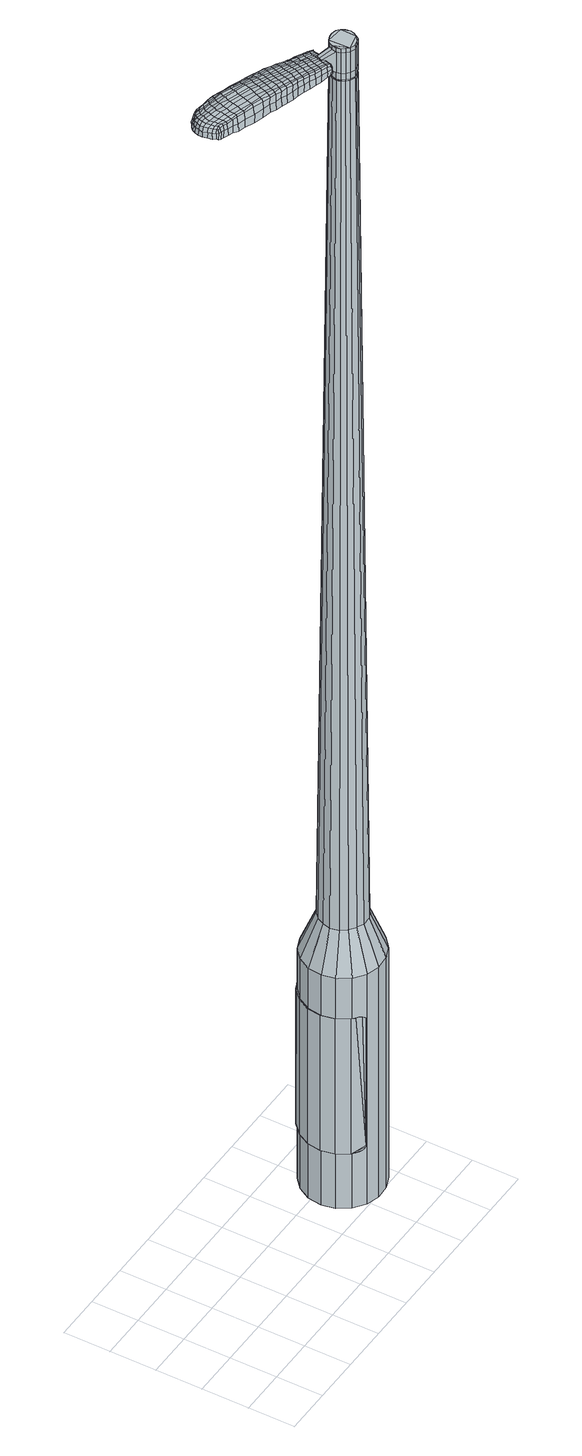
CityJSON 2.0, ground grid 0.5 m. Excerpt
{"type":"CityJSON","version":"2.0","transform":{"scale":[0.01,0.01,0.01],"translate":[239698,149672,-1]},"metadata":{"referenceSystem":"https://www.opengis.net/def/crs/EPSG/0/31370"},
"CityObjects":{
"object1":{"type":"GenericCityObject","attributes":{"cluster":913,"mean_distance_to_centroid":0.251,"new_centroid_x":239700.7,"new_centroid_y":149672.91,"mean_distance_to_camera":20.29,"H1":17.29,"H2":16.81,"Z_final":115.57,"cluster2":-1,"proj_x":239702.29,"proj_y":149667.85,"id_line":44081,"bearing_l":72.52,"distance":5.3,"orientation":"left","G_obj":162.52},"geometry":[{"type":"MultiSurface","lod":"2","boundaries":[[[0,1,2,3]],[[1,4,5,2]],[[4,6,7,5]],[[6,8,9,7]],[[8,10,11,9]],[[10,12,13,11]],[[12,14,15,13]],[[14,16,17,15]],[[16,18,19,17]],[[18,20,21,19]],[[20,22,23,21]],[[22,24,25,23]],[[24,26,27,25]],[[26,28,29,27]],[[28,30,31,29]],[[30,32,33,31]],[[32,34,35,33]],[[34,0,3,35]],[[36,37,38,39]],[[38,40,41,42]],[[41,43,42]],[[42,44,45,46]],[[45,47,46]],[[46,48,49,50]],[[49,51,50]],[[42,46,50,38]],[[50,52,39,38]],[[53,36,39]],[[2,5,7,35]],[[7,9,11,15]],[[11,13,15]],[[15,17,19,23]],[[19,21,23]],[[23,25,27,31]],[[27,29,31]],[[15,23,31,7]],[[31,33,35,7]],[[3,2,35]],[[1,0,54,55]],[[0,34,56,54]],[[34,32,57,56]],[[32,30,58,57]],[[30,28,59,58]],[[28,26,60,59]],[[26,24,61,60]],[[24,22,62,61]],[[22,20,63,62]],[[20,18,64,63]],[[18,16,65,64]],[[16,14,66,65]],[[14,12,67,66]],[[12,10,68,67]],[[10,8,69,68]],[[8,6,70,69]],[[6,4,71,70]],[[4,1,55,71]],[[55,54,72,73]],[[54,56,74,72]],[[56,57,75,74]],[[57,58,76,75]],[[58,59,77,76]],[[59,60,78,77]],[[60,61,79,78]],[[61,62,80,79]],[[62,63,81,80]],[[63,64,82,81]],[[64,65,83,82]],[[65,66,84,83]],[[66,67,85,84]],[[67,68,86,85]],[[68,69,87,86]],[[69,70,88,87]],[[70,71,89,88]],[[71,55,73,89]],[[72,90,91,73]],[[92,93,90,72]],[[94,95,93,92]],[[76,96,95,94]],[[97,98,96,76]],[[99,100,98,97]],[[101,102,100,99]],[[103,104,102,101]],[[81,105,104,103]],[[82,106,105,81]],[[107,108,106,82]],[[109,110,108,107]],[[111,112,110,109]],[[113,114,112,111]],[[87,115,114,113]],[[116,117,115,87]],[[118,119,117,116]],[[73,91,119,118]],[[120,121,122,123]],[[124,120,123,125]],[[126,124,125,127]],[[128,126,127,129]],[[130,128,129,131]],[[132,130,131,133]],[[134,132,133,135]],[[136,134,135,137]],[[138,136,137,139]],[[140,138,139,141]],[[142,140,141,143]],[[144,142,143,145]],[[146,144,145,147]],[[148,146,147,149]],[[150,148,149,151]],[[152,150,151,153]],[[74,92,72]],[[74,75,94,92]],[[75,76,94]],[[77,97,76]],[[77,78,99,97]],[[78,79,101,99]],[[79,80,103,101]],[[80,81,103]],[[83,107,82]],[[83,84,109,107]],[[84,85,111,109]],[[85,86,113,111]],[[86,87,113]],[[88,116,87]],[[88,89,118,116]],[[89,73,118]],[[154,119,91]],[[154,155,117,119]],[[155,115,117]],[[156,114,115]],[[156,157,112,114]],[[157,158,110,112]],[[158,159,108,110]],[[159,106,108]],[[160,104,105]],[[160,161,102,104]],[[161,162,100,102]],[[162,163,98,100]],[[163,96,98]],[[164,95,96]],[[164,165,93,95]],[[165,90,93]],[[39,52,152,166]],[[91,90,167,153]],[[53,39,166,121]],[[90,165,122,167]],[[36,53,121,120]],[[165,164,123,122]],[[37,36,120,124]],[[164,96,125,123]],[[38,37,124,126]],[[96,163,127,125]],[[40,38,126,128]],[[163,162,129,127]],[[41,40,128,130]],[[162,161,131,129]],[[43,41,130,132]],[[161,160,133,131]],[[42,43,132,134]],[[160,105,135,133]],[[44,42,134,136]],[[105,106,137,135]],[[45,44,136,138]],[[106,159,139,137]],[[47,45,138,140]],[[159,158,141,139]],[[46,47,140,142]],[[158,157,143,141]],[[48,46,142,144]],[[157,156,145,143]],[[49,48,144,146]],[[156,115,147,145]],[[51,49,146,148]],[[115,155,149,147]],[[50,51,148,150]],[[155,154,151,149]],[[52,50,150,152]],[[154,91,153,151]],[[152,153,168,169]],[[153,167,170,168]],[[167,122,171,170]],[[122,121,172,171]],[[121,166,173,172]],[[166,152,169,173]],[[174,175,176,177]],[[178,174,177,179]],[[174,178,180,181]],[[175,174,181,182]],[[183,184,185,186]],[[187,183,186,188]],[[183,187,189,190]],[[184,183,190,191]],[[192,193,194,195]],[[196,192,195,197]],[[192,196,198,199]],[[193,192,199,200]],[[201,202,203,204]],[[205,201,204,206]],[[201,205,207,208]],[[202,201,208,209]],[[210,211,212,213]],[[214,210,213,215]],[[210,214,216,217]],[[211,210,217,218]],[[219,220,221,222]],[[223,219,222,224]],[[219,223,225,226]],[[220,219,226,227]],[[228,229,230,231]],[[220,228,231,221]],[[228,220,227,232]],[[229,228,232,233]],[[234,235,236,237]],[[229,234,237,230]],[[234,229,233,238]],[[235,234,238,239]],[[240,178,179,241]],[[235,240,241,236]],[[240,235,239,242]],[[178,240,242,180]],[[243,244,245,246]],[[247,243,246,248]],[[243,247,249,250]],[[244,243,250,251]],[[252,253,254,255]],[[244,252,255,245]],[[252,244,251,256]],[[253,252,256,257]],[[258,259,260,261]],[[253,258,261,254]],[[258,253,257,262]],[[259,258,262,263]],[[264,265,266,267]],[[259,264,267,260]],[[264,259,263,268]],[[265,264,268,269]],[[270,175,182,271]],[[265,270,271,266]],[[270,265,269,272]],[[175,270,272,176]],[[273,274,275,276]],[[277,273,276,278]],[[273,277,279,280]],[[274,273,280,281]],[[282,283,284,285]],[[274,282,285,275]],[[282,274,281,286]],[[283,282,286,287]],[[288,289,290,291]],[[283,288,291,284]],[[288,283,287,292]],[[289,288,292,293]],[[294,187,188,295]],[[289,294,295,290]],[[294,289,293,296]],[[187,294,296,189]],[[297,298,299,300]],[[301,297,300,302]],[[297,301,303,304]],[[298,297,304,305]],[[306,307,308,309]],[[298,306,309,299]],[[306,298,305,310]],[[307,306,310,311]],[[312,313,314,315]],[[307,312,315,308]],[[312,307,311,316]],[[313,312,316,317]],[[318,319,320,321]],[[313,318,321,314]],[[318,313,317,322]],[[319,318,322,323]],[[324,184,191,325]],[[319,324,325,320]],[[324,319,323,326]],[[184,324,326,185]],[[327,213,212,328]],[[329,327,328,330]],[[327,329,331,332]],[[213,327,332,215]],[[333,329,330,334]],[[335,333,334,336]],[[333,335,337,338]],[[329,333,338,331]],[[339,335,336,340]],[[341,339,340,342]],[[339,341,343,344]],[[335,339,344,337]],[[345,341,342,346]],[[347,345,346,348]],[[345,347,349,350]],[[341,345,350,343]],[[351,347,348,352]],[[202,351,352,203]],[[351,202,209,353]],[[347,351,353,349]],[[354,355,200,199]],[[356,354,199,198]],[[354,356,357,358]],[[355,354,358,359]],[[360,361,359,358]],[[362,360,358,357]],[[360,362,363,364]],[[361,360,364,365]],[[366,367,365,364]],[[368,366,364,363]],[[366,368,369,370]],[[367,366,370,371]],[[372,373,371,370]],[[374,372,370,369]],[[372,374,207,205]],[[373,372,205,206]],[[375,376,377,378]],[[277,375,378,279]],[[375,277,278,379]],[[376,375,379,380]],[[381,196,197,382]],[[376,381,382,377]],[[381,376,380,383]],[[196,381,383,198]],[[384,385,386,387]],[[223,384,387,225]],[[384,223,224,388]],[[385,384,388,389]],[[390,391,392,393]],[[385,390,393,386]],[[390,385,389,394]],[[391,390,394,395]],[[396,193,200,397]],[[391,396,397,392]],[[396,391,395,398]],[[193,396,398,194]],[[399,400,401,402]],[[181,399,402,182]],[[399,181,180,403]],[[400,399,403,404]],[[405,406,407,408]],[[400,405,408,401]],[[405,400,404,409]],[[406,405,409,410]],[[411,204,203,412]],[[406,411,412,407]],[[411,406,410,413]],[[204,411,413,206]],[[414,415,416,417]],[[186,414,417,188]],[[414,186,185,418]],[[415,414,418,419]],[[420,208,207,421]],[[415,420,421,416]],[[420,415,419,422]],[[208,420,422,209]],[[423,424,425,426]],[[301,423,426,303]],[[423,301,302,427]],[[424,423,427,428]],[[429,214,215,430]],[[424,429,430,425]],[[429,424,428,431]],[[214,429,431,216]],[[432,433,434,435]],[[247,432,435,249]],[[432,247,248,436]],[[433,432,436,437]],[[438,439,440,441]],[[433,438,441,434]],[[438,433,437,442]],[[439,438,442,443]],[[444,211,218,445]],[[439,444,445,440]],[[444,439,443,446]],[[211,444,446,212]],[[447,448,437,436]],[[246,447,436,248]],[[447,246,245,449]],[[448,447,449,450]],[[451,452,443,442]],[[448,451,442,437]],[[451,448,450,453]],[[452,451,453,454]],[[455,328,212,446]],[[452,455,446,443]],[[455,452,454,456]],[[328,455,456,330]],[[457,458,459,460]],[[304,457,460,305]],[[457,304,303,426]],[[458,457,426,425]],[[461,332,331,462]],[[458,461,462,459]],[[461,458,425,430]],[[332,461,430,215]],[[463,464,450,449]],[[255,463,449,245]],[[463,255,254,465]],[[464,463,465,466]],[[467,468,454,453]],[[464,467,453,450]],[[467,464,466,469]],[[468,467,469,470]],[[471,334,330,456]],[[468,471,456,454]],[[471,468,470,472]],[[334,471,472,336]],[[473,474,475,476]],[[310,473,476,311]],[[473,310,305,460]],[[474,473,460,459]],[[477,338,337,478]],[[474,477,478,475]],[[477,474,459,462]],[[338,477,462,331]],[[479,480,466,465]],[[261,479,465,254]],[[479,261,260,481]],[[480,479,481,482]],[[483,484,470,469]],[[480,483,469,466]],[[483,480,482,485]],[[484,483,485,486]],[[487,340,336,472]],[[484,487,472,470]],[[487,484,486,488]],[[340,487,488,342]],[[489,490,491,492]],[[316,489,492,317]],[[489,316,311,476]],[[490,489,476,475]],[[493,344,343,494]],[[490,493,494,491]],[[493,490,475,478]],[[344,493,478,337]],[[495,496,482,481]],[[267,495,481,260]],[[495,267,266,497]],[[496,495,497,498]],[[499,500,486,485]],[[496,499,485,482]],[[499,496,498,501]],[[500,499,501,502]],[[503,346,342,488]],[[500,503,488,486]],[[503,500,502,504]],[[346,503,504,348]],[[505,506,507,508]],[[322,505,508,323]],[[505,322,317,492]],[[506,505,492,491]],[[509,350,349,510]],[[506,509,510,507]],[[509,506,491,494]],[[350,509,494,343]],[[511,512,498,497]],[[271,511,497,266]],[[511,271,182,402]],[[512,511,402,401]],[[513,514,502,501]],[[512,513,501,498]],[[513,512,401,408]],[[514,513,408,407]],[[515,352,348,504]],[[514,515,504,502]],[[515,514,407,412]],[[352,515,412,203]],[[516,517,419,418]],[[326,516,418,185]],[[516,326,323,508]],[[517,516,508,507]],[[518,353,209,422]],[[517,518,422,419]],[[518,517,507,510]],[[353,518,510,349]],[[519,520,380,379]],[[276,519,379,278]],[[519,276,275,521]],[[520,519,521,522]],[[523,356,198,383]],[[520,523,383,380]],[[523,520,522,524]],[[356,523,524,357]],[[525,526,527,528]],[[226,525,528,227]],[[525,226,225,387]],[[526,525,387,386]],[[529,530,531,532]],[[526,529,532,527]],[[529,526,386,393]],[[530,529,393,392]],[[533,355,359,534]],[[530,533,534,531]],[[533,530,392,397]],[[355,533,397,200]],[[535,536,522,521]],[[285,535,521,275]],[[535,285,284,537]],[[536,535,537,538]],[[539,362,357,524]],[[536,539,524,522]],[[539,536,538,540]],[[362,539,540,363]],[[541,542,543,544]],[[232,541,544,233]],[[541,232,227,528]],[[542,541,528,527]],[[545,546,547,548]],[[542,545,548,543]],[[545,542,527,532]],[[546,545,532,531]],[[549,361,365,550]],[[546,549,550,547]],[[549,546,531,534]],[[361,549,534,359]],[[551,552,538,537]],[[291,551,537,284]],[[551,291,290,553]],[[552,551,553,554]],[[555,368,363,540]],[[552,555,540,538]],[[555,552,554,556]],[[368,555,556,369]],[[557,558,559,560]],[[238,557,560,239]],[[557,238,233,544]],[[558,557,544,543]],[[561,562,563,564]],[[558,561,564,559]],[[561,558,543,548]],[[562,561,548,547]],[[565,367,371,566]],[[562,565,566,563]],[[565,562,547,550]],[[367,565,550,365]],[[567,568,554,553]],[[295,567,553,290]],[[567,295,188,417]],[[568,567,417,416]],[[569,374,369,556]],[[568,569,556,554]],[[569,568,416,421]],[[374,569,421,207]],[[570,571,404,403]],[[242,570,403,180]],[[570,242,239,560]],[[571,570,560,559]],[[572,573,410,409]],[[571,572,409,404]],[[572,571,559,564]],[[573,572,564,563]],[[574,373,206,413]],[[573,574,413,410]],[[574,573,563,566]],[[373,574,566,371]],[[575,576,577,578]],[[578,577,579,580]],[[581,579,577,582]],[[582,577,576,583]],[[584,585,586,587]],[[587,586,588,589]],[[590,588,586,591]],[[591,586,585,592]],[[593,594,595,596]],[[596,595,597,598]],[[599,597,595,600]],[[600,595,594,601]],[[602,603,604,605]],[[605,604,606,607]],[[608,606,604,609]],[[609,604,603,610]],[[611,612,613,614]],[[614,613,615,616]],[[617,615,613,618]],[[618,613,612,619]],[[620,621,622,623]],[[623,622,624,625]],[[626,624,622,627]],[[627,622,621,628]],[[629,630,631,632]],[[632,631,621,620]],[[628,621,631,633]],[[633,631,630,634]],[[635,636,637,638]],[[638,637,630,629]],[[634,630,637,639]],[[639,637,636,640]],[[580,579,641,642]],[[642,641,636,635]],[[640,636,641,643]],[[643,641,579,581]],[[644,645,646,647]],[[647,646,648,649]],[[650,648,646,651]],[[651,646,645,652]],[[653,654,655,656]],[[656,655,645,644]],[[652,645,655,657]],[[657,655,654,658]],[[659,660,661,662]],[[662,661,654,653]],[[658,654,661,663]],[[663,661,660,664]],[[665,666,667,668]],[[668,667,660,659]],[[664,660,667,669]],[[669,667,666,670]],[[583,576,671,672]],[[672,671,666,665]],[[670,666,671,673]],[[673,671,576,575]],[[674,675,676,677]],[[677,676,678,679]],[[680,678,676,681]],[[681,676,675,682]],[[683,684,685,686]],[[686,685,675,674]],[[682,675,685,687]],[[687,685,684,688]],[[689,690,691,692]],[[692,691,684,683]],[[688,684,691,693]],[[693,691,690,694]],[[589,588,695,696]],[[696,695,690,689]],[[694,690,695,697]],[[697,695,588,590]],[[698,699,700,701]],[[701,700,702,703]],[[704,702,700,705]],[[705,700,699,706]],[[707,708,709,710]],[[710,709,699,698]],[[706,699,709,711]],[[711,709,708,712]],[[713,714,715,716]],[[716,715,708,707]],[[712,708,715,717]],[[717,715,714,718]],[[719,720,721,722]],[[722,721,714,713]],[[718,714,721,723]],[[723,721,720,724]],[[592,585,725,726]],[[726,725,720,719]],[[724,720,725,727]],[[727,725,585,584]],[[611,614,728,729]],[[729,728,730,731]],[[732,730,728,733]],[[733,728,614,616]],[[731,730,734,735]],[[735,734,736,737]],[[738,736,734,739]],[[739,734,730,732]],[[737,736,740,741]],[[741,740,742,743]],[[744,742,740,745]],[[745,740,736,738]],[[743,742,746,747]],[[747,746,748,749]],[[750,748,746,751]],[[751,746,742,744]],[[749,748,752,753]],[[753,752,603,602]],[[610,603,752,754]],[[754,752,748,750]],[[601,755,756,600]],[[600,756,757,599]],[[758,757,756,759]],[[759,756,755,760]],[[760,761,762,759]],[[759,762,763,758]],[[764,763,762,765]],[[765,762,761,766]],[[766,767,768,765]],[[765,768,769,764]],[[770,769,768,771]],[[771,768,767,772]],[[772,773,774,771]],[[771,774,775,770]],[[608,775,774,606]],[[606,774,773,607]],[[776,777,778,779]],[[779,778,678,680]],[[679,678,778,780]],[[780,778,777,781]],[[598,597,782,783]],[[783,782,777,776]],[[781,777,782,784]],[[784,782,597,599]],[[785,786,787,788]],[[788,787,624,626]],[[625,624,787,789]],[[789,787,786,790]],[[791,792,793,794]],[[794,793,786,785]],[[790,786,793,795]],[[795,793,792,796]],[[601,594,797,798]],[[798,797,792,791]],[[796,792,797,799]],[[799,797,594,593]],[[800,801,802,803]],[[803,802,582,583]],[[581,582,802,804]],[[804,802,801,805]],[[806,807,808,809]],[[809,808,801,800]],[[805,801,808,810]],[[810,808,807,811]],[[602,605,812,813]],[[813,812,807,806]],[[811,807,812,814]],[[814,812,605,607]],[[815,816,817,818]],[[818,817,587,589]],[[584,587,817,819]],[[819,817,816,820]],[[608,609,821,822]],[[822,821,816,815]],[[820,816,821,823]],[[823,821,609,610]],[[824,825,826,827]],[[827,826,702,704]],[[703,702,826,828]],[[828,826,825,829]],[[616,615,830,831]],[[831,830,825,824]],[[829,825,830,832]],[[832,830,615,617]],[[833,834,835,836]],[[836,835,648,650]],[[649,648,835,837]],[[837,835,834,838]],[[839,840,841,842]],[[842,841,834,833]],[[838,834,841,843]],[[843,841,840,844]],[[619,612,845,846]],[[846,845,840,839]],[[844,840,845,847]],[[847,845,612,611]],[[838,848,849,837]],[[837,849,647,649]],[[644,647,849,850]],[[850,849,848,851]],[[844,852,853,843]],[[843,853,848,838]],[[851,848,853,854]],[[854,853,852,855]],[[611,729,169,847]],[[847,169,852,844]],[[855,852,169,856]],[[856,169,729,731]],[[857,858,859,860]],[[860,859,705,706]],[[704,705,859,827]],[[827,859,858,824]],[[732,733,861,862]],[[862,861,858,857]],[[824,858,861,831]],[[831,861,733,616]],[[851,863,864,850]],[[850,864,656,644]],[[653,656,864,865]],[[865,864,863,866]],[[855,867,868,854]],[[854,868,863,851]],[[866,863,868,869]],[[869,868,867,870]],[[731,735,871,856]],[[856,871,867,855]],[[870,867,871,872]],[[872,871,735,737]],[[873,874,875,876]],[[876,875,711,712]],[[706,711,875,860]],[[860,875,874,857]],[[738,739,877,878]],[[878,877,874,873]],[[857,874,877,862]],[[862,877,739,732]],[[866,879,880,865]],[[865,880,662,653]],[[659,662,880,881]],[[881,880,879,882]],[[870,883,884,869]],[[869,884,879,866]],[[882,879,884,885]],[[885,884,883,886]],[[737,741,887,872]],[[872,887,883,870]],[[886,883,887,888]],[[888,887,741,743]],[[889,890,891,892]],[[892,891,717,718]],[[712,717,891,876]],[[876,891,890,873]],[[744,745,893,894]],[[894,893,890,889]],[[873,890,893,878]],[[878,893,745,738]],[[882,895,896,881]],[[881,896,668,659]],[[665,668,896,897]],[[897,896,895,898]],[[886,899,900,885]],[[885,900,895,882]],[[898,895,900,901]],[[901,900,899,902]],[[743,747,903,888]],[[888,903,899,886]],[[902,899,903,904]],[[904,903,747,749]],[[905,906,907,908]],[[908,907,723,724]],[[718,723,907,892]],[[892,907,906,889]],[[750,751,909,910]],[[910,909,906,905]],[[889,906,909,894]],[[894,909,751,744]],[[898,911,912,897]],[[897,912,672,665]],[[583,672,912,803]],[[803,912,911,800]],[[902,913,914,901]],[[901,914,911,898]],[[800,911,914,809]],[[809,914,913,806]],[[749,753,915,904]],[[904,915,913,902]],[[806,913,915,813]],[[813,915,753,602]],[[820,916,917,819]],[[819,917,727,584]],[[724,727,917,908]],[[908,917,916,905]],[[610,754,918,823]],[[823,918,916,820]],[[905,916,918,910]],[[910,918,754,750]],[[781,919,920,780]],[[780,920,677,679]],[[674,677,920,921]],[[921,920,919,922]],[[599,757,923,784]],[[784,923,919,781]],[[922,919,923,924]],[[924,923,757,758]],[[925,926,927,928]],[[928,927,627,628]],[[626,627,927,788]],[[788,927,926,785]],[[929,930,931,932]],[[932,931,926,925]],[[785,926,931,794]],[[794,931,930,791]],[[760,755,933,934]],[[934,933,930,929]],[[791,930,933,798]],[[798,933,755,601]],[[922,935,936,921]],[[921,936,686,674]],[[683,686,936,937]],[[937,936,935,938]],[[758,763,939,924]],[[924,939,935,922]],[[938,935,939,940]],[[940,939,763,764]],[[941,942,943,944]],[[944,943,633,634]],[[628,633,943,928]],[[928,943,942,925]],[[945,946,947,948]],[[948,947,942,941]],[[925,942,947,932]],[[932,947,946,929]],[[766,761,949,950]],[[950,949,946,945]],[[929,946,949,934]],[[934,949,761,760]],[[938,951,952,937]],[[937,952,692,683]],[[689,692,952,953]],[[953,952,951,954]],[[764,769,955,940]],[[940,955,951,938]],[[954,951,955,956]],[[956,955,769,770]],[[957,958,959,960]],[[960,959,639,640]],[[634,639,959,944]],[[944,959,958,941]],[[961,962,963,964]],[[964,963,958,957]],[[941,958,963,948]],[[948,963,962,945]],[[772,767,965,966]],[[966,965,962,961]],[[945,962,965,950]],[[950,965,767,766]],[[954,967,968,953]],[[953,968,696,689]],[[589,696,968,818]],[[818,968,967,815]],[[770,775,969,956]],[[956,969,967,954]],[[815,967,969,822]],[[822,969,775,608]],[[805,970,971,804]],[[804,971,643,581]],[[640,643,971,960]],[[960,971,970,957]],[[811,972,973,810]],[[810,973,970,805]],[[957,970,973,964]],[[964,973,972,961]],[[607,773,974,814]],[[814,974,972,811]],[[961,972,974,966]],[[966,974,773,772]],[[575,578,177,176]],[[578,580,179,177]],[[590,591,190,189]],[[591,592,191,190]],[[593,596,195,194]],[[596,598,197,195]],[[617,618,217,216]],[[618,619,218,217]],[[620,623,222,221]],[[623,625,224,222]],[[629,632,231,230]],[[632,620,221,231]],[[635,638,237,236]],[[638,629,230,237]],[[580,642,241,179]],[[642,635,236,241]],[[650,651,250,249]],[[651,652,251,250]],[[652,657,256,251]],[[657,658,257,256]],[[658,663,262,257]],[[663,664,263,262]],[[664,669,268,263]],[[669,670,269,268]],[[670,673,272,269]],[[673,575,176,272]],[[680,681,280,279]],[[681,682,281,280]],[[682,687,286,281]],[[687,688,287,286]],[[688,693,292,287]],[[693,694,293,292]],[[694,697,296,293]],[[697,590,189,296]],[[698,701,300,299]],[[701,703,302,300]],[[707,710,309,308]],[[710,698,299,309]],[[713,716,315,314]],[[716,707,308,315]],[[719,722,321,320]],[[722,713,314,321]],[[592,726,325,191]],[[726,719,320,325]],[[776,779,378,377]],[[779,680,279,378]],[[598,783,382,197]],[[783,776,377,382]],[[625,789,388,224]],[[789,790,389,388]],[[790,795,394,389]],[[795,796,395,394]],[[796,799,398,395]],[[799,593,194,398]],[[703,828,427,302]],[[828,829,428,427]],[[829,832,431,428]],[[832,617,216,431]],[[833,836,435,434]],[[836,650,249,435]],[[839,842,441,440]],[[842,833,434,441]],[[619,846,445,218]],[[846,839,440,445]],[[975,976,977,978]],[[979,980,978,977]],[[981,982,983,984]],[[985,986,987,988]],[[976,989,990,977]],[[991,979,977,990]],[[992,981,984,993]],[[994,995,986,985]],[[989,996,997,990]],[[997,998,991,990]],[[999,992,993,1000]],[[1001,995,994,1002]],[[996,1003,1004,997]],[[1004,1005,998,997]],[[1006,999,1000,1007]],[[1008,1001,1002,1009]],[[1010,1011,1012,1013]],[[1014,1015,1011,1010]],[[1014,1016,1017,1015]],[[1016,1018,1019,1017]],[[1020,1021,1022,1023]],[[1024,1025,1021,1020]],[[1026,1027,1025,1024]],[[1028,1029,1027,1026]],[[1023,1012,1011,1020]],[[1020,1011,1015,1024]],[[1015,1017,1026,1024]],[[1017,1019,1028,1026]],[[984,983,980,979]],[[993,984,979,991]],[[998,1000,993,991]],[[1005,1007,1000,998]],[[985,988,982,981]],[[994,985,981,992]],[[1002,994,992,999]],[[1009,1002,999,1006]],[[986,1010,1013,987]],[[995,1014,1010,986]],[[1016,1014,995,1001]],[[1018,1016,1001,1008]],[[1030,1031,1032,1033]],[[1032,1034,1035,1036]],[[1032,1036,1037,1038]],[[1032,1038,1033]],[[1039,1030,1033,1040]],[[1041,1040,1033,1042]],[[1043,1042,1033]],[[1044,1032,1031,1045]],[[1046,1044,1045,1047]],[[1048,1046,1047,1049]],[[1050,1048,1049,1051]],[[1052,1050,1051,1053]],[[1053,1054,1055,1056]],[[1053,1056,1057,1058]],[[1053,1058,1059,1060]],[[1059,1061,1062,1063]],[[1059,1063,1064,1065]],[[1059,1065,1060]],[[1053,1060,1052]],[[1066,1067,1031,1030]],[[1068,1069,1034,1032]],[[1070,1071,1043,1033]],[[1067,1072,1045,1031]],[[1073,1068,1032,1044]],[[1072,1074,1047,1045]],[[1075,1073,1044,1046]],[[1074,1076,1049,1047]],[[1077,1075,1046,1048]],[[1076,1078,1051,1049]],[[1079,1077,1048,1050]],[[1078,1080,1053,1051]],[[1081,1079,1050,1052]],[[1080,1082,1054,1053]],[[1083,1084,1061,1059]],[[1085,1081,1052,1060]],[[1055,1054,1082,1086]],[[1056,1055,1086,1087]],[[1057,1056,1087,1088]],[[1058,1057,1088,1089]],[[1059,1058,1089,1083]],[[1090,1066,1030,1039]],[[1091,1090,1039,1040]],[[1092,1091,1040,1041]],[[1093,1092,1041,1042]],[[1071,1093,1042,1043]],[[1035,1034,1069,1094]],[[1062,1061,1084,1095]],[[1036,1035,1094,1096]],[[1037,1036,1096,1097]],[[1038,1037,1097,1098]],[[1033,1038,1098,1070]],[[1063,1062,1095,1099]],[[1064,1063,1099,1100]],[[1065,1064,1100,1101]],[[1060,1065,1101,1085]]]}]}
},
"vertices":[
[227,103,384],[234,116,384],[234,116,96],[227,103,96],[245,126,384],[245,126,96],[258,131,384],[258,131,96],[273,132,384],[273,132,96],[287,127,384],[287,127,96],[299,118,384],[299,118,96],[307,106,384],[307,106,96],[310,92,384],[310,92,96],[308,77,384],[308,77,96],[301,64,384],[301,64,96],[290,54,384],[290,54,96],[277,49,384],[277,49,96],[262,48,384],[262,48,96],[248,52,384],[248,52,96],[236,61,384],[236,61,96],[228,74,384],[228,74,96],[225,88,384],[225,88,96],[255,85,1524],[258,81,1524],[261,78,1524],[255,94,1524],[266,76,1524],[271,77,1524],[278,82,1524],[275,78,1524],[280,86,1524],[281,90,1524],[278,99,1524],[280,95,1524],[274,102,1524],[269,103,1524],[260,101,1524],[265,103,1524],[257,98,1524],[254,89,1524],[244,97,429],[248,105,429],[242,89,429],[244,80,429],[249,73,429],[256,68,429],[264,65,429],[273,65,429],[281,69,429],[288,75,429],[292,82,429],[293,91,429],[291,99,429],[286,107,429],[279,112,429],[271,115,429],[262,114,429],[254,111,429],[255,94,1483],[257,98,1483],[254,89,1483],[255,85,1483],[258,81,1483],[261,78,1483],[266,76,1483],[271,77,1483],[275,78,1483],[278,82,1483],[280,86,1483],[281,90,1483],[280,95,1483],[278,99,1483],[274,102,1483],[269,103,1483],[265,103,1483],[260,101,1483],[255,94,1485],[257,98,1485],[255,89,1483],[255,89,1485],[256,85,1483],[256,85,1485],[258,81,1485],[262,78,1483],[262,78,1485],[266,77,1483],[266,77,1485],[270,77,1483],[270,77,1485],[275,79,1483],[275,79,1485],[278,82,1485],[280,86,1485],[280,90,1483],[280,90,1485],[279,95,1483],[279,95,1485],[277,99,1483],[277,99,1485],[274,101,1483],[274,101,1485],[269,103,1485],[265,102,1483],[265,102,1485],[261,101,1483],[261,101,1485],[255,85,1519],[254,89,1519],[254,89,1493],[255,85,1493],[258,81,1519],[258,81,1493],[261,78,1519],[261,78,1493],[266,76,1519],[266,76,1493],[271,77,1519],[271,77,1493],[275,78,1519],[275,78,1493],[278,82,1519],[278,82,1493],[280,86,1519],[280,86,1493],[281,90,1519],[281,90,1493],[280,95,1519],[280,95,1493],[278,99,1519],[278,99,1493],[274,102,1519],[274,102,1493],[269,103,1519],[269,103,1493],[265,103,1519],[265,103,1493],[260,101,1519],[260,101,1493],[257,98,1519],[257,98,1493],[260,101,1485],[265,103,1485],[274,102,1485],[278,99,1485],[280,95,1485],[281,90,1485],[275,78,1485],[271,77,1485],[266,76,1485],[261,78,1485],[255,85,1485],[254,89,1485],[255,94,1519],[255,94,1493],[238,103,1513],[238,103,1518],[237,99,1513],[236,96,1513],[236,96,1518],[237,99,1518],[172,140,1519],[179,138,1518],[178,140,1509],[171,142,1510],[164,143,1519],[163,145,1510],[164,141,1526],[173,139,1525],[179,136,1525],[160,104,1519],[167,102,1518],[169,103,1525],[162,105,1525],[152,106,1519],[153,107,1526],[150,105,1510],[159,103,1510],[166,101,1509],[96,142,1519],[97,146,1519],[96,146,1513],[95,143,1513],[95,138,1519],[95,138,1513],[97,138,1524],[97,142,1524],[98,145,1524],[166,120,1530],[173,118,1529],[174,121,1529],[167,123,1530],[158,123,1531],[159,126,1531],[157,119,1530],[165,117,1530],[172,115,1529],[243,96,1512],[244,99,1512],[243,99,1517],[242,97,1517],[242,93,1512],[241,94,1517],[242,93,1506],[243,96,1506],[243,99,1506],[115,157,1519],[119,156,1519],[118,158,1512],[115,158,1512],[113,157,1518],[112,159,1512],[113,156,1522],[115,156,1523],[118,155,1524],[123,155,1519],[129,154,1519],[128,156,1512],[123,157,1512],[123,154,1524],[129,153,1525],[134,153,1519],[142,150,1519],[141,152,1511],[134,154,1511],[135,151,1526],[142,149,1526],[153,147,1519],[152,149,1510],[153,145,1526],[241,114,1513],[234,117,1513],[234,116,1518],[242,113,1517],[246,112,1512],[245,112,1516],[246,113,1506],[241,116,1507],[234,118,1507],[227,120,1514],[220,122,1515],[220,121,1520],[227,118,1519],[227,121,1507],[220,124,1507],[213,125,1515],[206,128,1516],[207,126,1522],[214,123,1521],[212,127,1508],[206,129,1508],[199,130,1517],[192,133,1517],[193,131,1524],[200,129,1523],[199,132,1508],[192,135,1509],[186,135,1518],[186,134,1524],[185,137,1509],[104,123,1519],[107,122,1519],[108,123,1524],[104,124,1523],[102,124,1518],[102,125,1522],[100,123,1512],[102,122,1512],[105,121,1512],[111,120,1519],[117,118,1519],[118,119,1525],[112,121,1524],[110,119,1512],[115,117,1512],[122,115,1519],[130,113,1519],[131,114,1526],[123,117,1526],[121,114,1511],[128,112,1511],[141,109,1519],[142,111,1526],[139,108,1510],[232,85,1513],[225,87,1513],[223,86,1507],[231,85,1507],[238,84,1512],[236,84,1506],[237,85,1516],[233,86,1517],[226,88,1518],[217,89,1514],[210,91,1515],[209,90,1507],[216,88,1507],[218,90,1519],[211,92,1520],[203,93,1515],[196,95,1516],[194,94,1508],[201,92,1508],[204,94,1521],[197,96,1522],[188,96,1517],[181,98,1517],[180,97,1509],[187,95,1508],[190,97,1523],[183,99,1524],[174,100,1518],[173,99,1509],[176,101,1524],[237,98,1519],[238,101,1519],[230,101,1520],[231,103,1520],[229,98,1520],[236,96,1519],[223,103,1522],[224,105,1522],[216,105,1523],[217,108,1523],[215,102,1523],[222,100,1521],[209,107,1524],[210,110,1524],[202,109,1525],[202,112,1525],[201,106,1525],[208,104,1524],[194,112,1526],[195,114,1526],[187,114,1527],[188,117,1527],[186,110,1527],[193,108,1526],[180,116,1528],[181,119,1528],[179,113,1528],[100,141,1527],[101,145,1527],[100,137,1526],[104,136,1527],[104,140,1528],[106,143,1528],[110,138,1529],[112,141,1529],[110,134,1528],[117,131,1530],[117,136,1530],[119,139,1530],[124,133,1531],[126,137,1531],[124,129,1530],[132,127,1531],[133,131,1531],[134,134,1531],[145,127,1531],[146,130,1531],[144,123,1531],[100,126,1518],[98,129,1519],[97,128,1513],[99,125,1513],[101,126,1523],[100,129,1523],[97,133,1519],[96,133,1513],[98,133,1524],[110,157,1518],[108,156,1518],[109,155,1523],[112,156,1523],[110,158,1513],[107,157,1513],[105,154,1519],[101,152,1519],[103,151,1524],[106,153,1523],[104,155,1513],[101,153,1513],[99,149,1519],[100,149,1524],[98,150,1513],[172,137,1528],[172,135,1528],[178,133,1528],[179,135,1527],[164,140,1528],[163,138,1529],[171,133,1529],[170,130,1530],[176,127,1529],[177,130,1528],[162,136,1529],[161,133,1530],[168,127,1530],[175,124,1529],[160,130,1531],[162,106,1528],[163,109,1529],[154,111,1529],[154,109,1528],[169,104,1527],[170,107,1528],[164,112,1529],[155,115,1530],[171,110,1528],[240,85,1512],[240,87,1512],[239,88,1517],[239,86,1517],[239,84,1506],[239,86,1506],[241,90,1512],[240,91,1517],[240,90,1506],[248,110,1512],[247,109,1512],[247,110,1506],[247,111,1506],[247,110,1517],[246,109,1517],[247,106,1512],[246,104,1512],[245,105,1506],[246,107,1506],[245,106,1517],[245,104,1517],[245,101,1512],[244,102,1506],[244,102,1517],[241,112,1519],[241,110,1519],[234,114,1520],[234,113,1520],[240,108,1519],[239,106,1519],[233,111,1520],[232,108,1520],[239,103,1519],[232,106,1520],[234,87,1519],[234,89,1519],[227,91,1520],[226,89,1520],[235,92,1519],[228,94,1520],[227,117,1521],[227,115,1521],[220,119,1522],[220,118,1522],[226,113,1521],[225,110,1521],[219,115,1522],[218,113,1523],[225,108,1522],[217,110,1523],[219,91,1521],[220,93,1521],[213,95,1522],[212,93,1522],[221,96,1521],[214,98,1522],[213,122,1523],[213,120,1523],[206,125,1524],[206,123,1524],[212,118,1523],[211,115,1524],[205,120,1525],[204,118,1525],[210,113,1524],[203,115,1525],[205,95,1523],[205,97,1523],[198,99,1524],[198,97,1524],[206,100,1524],[199,102,1525],[200,127,1525],[199,125,1525],[193,130,1526],[192,128,1526],[198,123,1526],[197,120,1526],[191,125,1527],[190,122,1527],[196,117,1526],[189,120,1527],[190,99,1525],[191,101,1525],[184,103,1526],[183,101,1526],[192,104,1526],[185,106,1527],[186,132,1527],[185,130,1527],[184,128,1527],[183,125,1528],[182,122,1528],[176,103,1527],[177,105,1527],[178,108,1528],[104,126,1525],[102,128,1525],[107,124,1526],[106,127,1526],[101,132,1526],[105,131,1527],[114,155,1525],[111,154,1525],[115,153,1526],[117,154,1525],[108,153,1525],[105,151,1526],[109,149,1527],[112,152,1526],[103,148,1526],[107,147,1527],[112,122,1526],[111,125,1527],[117,120,1527],[117,123,1528],[110,129,1528],[117,127,1529],[122,153,1526],[120,152,1527],[126,150,1528],[128,152,1527],[118,150,1527],[115,148,1528],[122,146,1529],[124,148,1528],[113,145,1528],[120,143,1530],[123,118,1528],[123,120,1529],[131,115,1528],[131,118,1529],[123,125,1529],[132,122,1530],[134,150,1528],[132,148,1528],[140,146,1529],[142,147,1528],[131,146,1529],[129,144,1530],[137,141,1530],[139,144,1530],[127,140,1530],[136,138,1531],[142,112,1529],[143,114,1529],[143,118,1530],[153,144,1528],[152,142,1529],[150,140,1530],[149,137,1530],[148,134,1531],[177,138,1509],[178,136,1518],[171,139,1518],[171,140,1509],[163,141,1519],[163,143,1510],[164,140,1525],[172,137,1525],[179,134,1525],[169,105,1525],[168,104,1518],[161,106,1518],[162,107,1525],[153,108,1519],[154,109,1525],[151,107,1510],[159,105,1509],[166,103,1509],[98,145,1513],[99,145,1519],[98,142,1519],[97,142,1513],[98,138,1519],[97,138,1513],[99,138,1524],[99,142,1524],[100,145,1524],[174,121,1528],[173,118,1528],[166,120,1529],[167,123,1529],[157,123,1529],[158,126,1529],[156,120,1529],[165,117,1529],[172,115,1528],[241,100,1516],[242,99,1512],[241,97,1512],[240,97,1516],[240,94,1512],[240,95,1516],[239,94,1506],[240,97,1506],[241,100,1506],[118,156,1512],[118,154,1519],[115,155,1518],[115,156,1512],[113,155,1518],[113,157,1512],[113,154,1522],[115,154,1523],[118,153,1523],[128,154,1512],[128,152,1519],[123,153,1519],[122,155,1512],[123,152,1524],[129,151,1525],[141,150,1511],[141,149,1519],[134,151,1519],[133,152,1511],[134,149,1525],[142,147,1526],[152,145,1519],[152,147,1510],[153,143,1526],[234,114,1518],[233,115,1513],[240,112,1513],[241,111,1517],[245,110,1512],[244,110,1515],[244,112,1506],[240,114,1506],[233,117,1507],[220,119,1520],[219,121,1514],[226,118,1514],[227,116,1519],[226,119,1507],[219,122,1507],[206,124,1522],[205,126,1516],[212,123,1515],[213,122,1521],[212,125,1508],[205,128,1508],[192,129,1523],[192,131,1517],[198,128,1516],[199,127,1522],[198,130,1508],[191,133,1508],[185,134,1517],[185,132,1524],[184,135,1509],[108,124,1523],[108,123,1519],[105,125,1518],[105,126,1523],[103,126,1518],[104,126,1522],[102,125,1512],[104,124,1512],[106,122,1512],[118,120,1525],[117,119,1519],[112,122,1519],[113,123,1524],[111,121,1512],[116,118,1512],[132,116,1526],[130,115,1519],[123,117,1519],[124,118,1525],[121,116,1511],[129,114,1511],[141,111,1519],[143,112,1526],[140,110,1510],[224,88,1507],[225,89,1513],[232,87,1513],[231,87,1506],[237,86,1512],[236,86,1506],[237,87,1515],[233,88,1517],[226,90,1518],[209,92,1507],[210,93,1514],[218,91,1514],[216,90,1507],[219,92,1519],[212,94,1520],[194,95,1508],[196,96,1516],[203,95,1515],[202,94,1508],[204,96,1521],[197,98,1522],[180,99,1508],[182,100,1517],[189,98,1516],[187,97,1508],[190,99,1522],[183,101,1523],[175,102,1517],[173,101,1509],[176,103,1524],[236,99,1518],[237,101,1518],[229,101,1519],[230,103,1519],[229,98,1519],[235,96,1518],[222,103,1520],[223,105,1520],[215,105,1521],[216,108,1521],[214,102,1521],[221,100,1520],[208,107,1523],[209,110,1523],[201,110,1524],[202,112,1524],[200,107,1524],[207,104,1523],[194,112,1525],[195,115,1525],[187,114,1526],[188,117,1526],[186,111,1526],[193,109,1525],[180,116,1527],[181,119,1527],[179,113,1527],[102,144,1526],[101,141,1526],[101,137,1525],[105,136,1526],[105,140,1526],[106,143,1526],[112,141,1528],[111,138,1528],[111,134,1527],[117,132,1528],[118,136,1529],[119,139,1529],[126,137,1530],[125,133,1530],[124,130,1529],[132,127,1530],[133,131,1530],[134,134,1530],[146,130,1530],[145,127,1530],[144,123,1530],[99,129,1513],[100,129,1518],[102,127,1518],[101,126,1512],[103,127,1523],[102,130,1523],[99,134,1519],[98,133,1513],[100,134,1523],[110,153,1523],[109,154,1518],[111,155,1518],[112,154,1523],[111,156,1512],[108,155,1512],[104,150,1523],[103,150,1519],[106,153,1519],[107,152,1523],[105,153,1513],[102,151,1513],[101,148,1519],[102,147,1524],[100,148,1513],[178,132,1527],[171,135,1527],[172,136,1527],[178,133,1526],[164,139,1527],[163,138,1528],[176,127,1528],[169,129,1528],[170,132,1528],[177,130,1527],[162,135,1528],[161,132,1529],[168,126,1529],[175,124,1528],[159,129,1529],[155,112,1528],[163,109,1527],[163,108,1527],[154,110,1527],[169,106,1526],[170,107,1527],[164,113,1528],[155,115,1528],[171,111,1527],[237,88,1516],[238,87,1512],[238,86,1512],[237,87,1516],[237,86,1506],[237,87,1506],[239,91,1512],[238,91,1516],[238,90,1506],[245,110,1506],[245,109,1512],[246,110,1512],[245,111,1506],[245,110,1516],[244,109,1516],[243,105,1506],[244,105,1512],[244,107,1512],[244,108,1506],[243,107,1516],[243,105,1516],[243,102,1512],[242,103,1506],[242,102,1516],[240,110,1518],[240,111,1518],[234,113,1519],[233,113,1519],[238,106,1518],[239,108,1518],[233,111,1519],[232,108,1519],[231,106,1519],[226,91,1519],[233,90,1518],[233,89,1518],[226,90,1519],[234,93,1518],[227,95,1519],[226,115,1520],[227,116,1520],[220,118,1521],[219,118,1521],[225,110,1520],[226,113,1520],[218,115,1521],[218,113,1521],[224,108,1520],[217,110,1521],[212,95,1521],[219,93,1520],[219,92,1520],[212,94,1521],[220,97,1520],[213,99,1521],[212,120,1522],[213,121,1522],[206,124,1523],[205,123,1523],[211,115,1522],[211,118,1522],[204,120,1523],[204,118,1524],[210,113,1523],[203,115,1524],[198,99,1523],[205,97,1522],[205,96,1522],[197,98,1523],[206,101,1522],[199,103,1523],[198,125,1524],[199,126,1524],[192,129,1525],[191,128,1525],[197,120,1525],[198,123,1524],[191,125,1525],[190,122,1526],[196,117,1525],[189,120,1526],[184,103,1525],[191,101,1524],[190,100,1524],[183,102,1525],[192,105,1524],[185,107,1525],[185,130,1526],[185,131,1526],[183,125,1527],[184,128,1526],[182,122,1527],[177,105,1526],[176,104,1526],[178,109,1526],[104,129,1524],[105,127,1524],[108,125,1525],[107,127,1525],[102,133,1525],[106,131,1525],[115,152,1525],[112,153,1524],[114,153,1524],[117,153,1525],[110,148,1526],[106,149,1525],[109,151,1524],[113,151,1525],[104,147,1525],[108,146,1526],[112,125,1526],[113,123,1526],[118,121,1526],[118,123,1527],[111,129,1526],[117,127,1527],[126,149,1527],[120,151,1526],[122,151,1526],[128,150,1526],[122,145,1528],[116,147,1527],[118,149,1526],[124,147,1527],[114,144,1527],[120,142,1528],[124,121,1527],[124,119,1527],[132,117,1527],[132,119,1528],[124,125,1528],[132,123,1529],[140,145,1528],[133,148,1527],[134,148,1527],[141,146,1527],[137,140,1529],[129,143,1529],[131,145,1528],[139,143,1528],[127,140,1529],[136,137,1530],[143,115,1528],[143,113,1528],[144,119,1529],[152,141,1528],[152,142,1528],[149,136,1529],[150,139,1529],[147,133,1530],[245,111,1508],[243,105,1508],[212,116,1509],[215,123,1509],[192,123,1510],[194,131,1510],[154,136,1512],[157,145,1512],[174,139,1511],[172,130,1511],[137,141,1513],[124,145,1514],[127,153,1514],[140,150,1513],[241,99,1508],[210,108,1509],[189,115,1510],[152,127,1512],[169,121,1511],[134,132,1513],[122,136,1514],[239,92,1508],[207,101,1509],[187,107,1510],[149,118,1512],[166,112,1511],[119,128,1514],[132,123,1513],[237,86,1508],[205,93,1509],[184,98,1510],[146,109,1512],[163,104,1511],[116,119,1514],[129,114,1513],[111,148,1514],[106,148,1514],[108,155,1514],[114,156,1514],[109,140,1514],[104,142,1514],[106,132,1514],[102,135,1514],[104,124,1514],[100,128,1514],[101,147,1515],[97,145,1515],[97,146,1515],[102,151,1515],[100,143,1515],[97,144,1515],[98,139,1515],[96,143,1515],[97,135,1515],[96,142,1515],[238,58,334],[235,61,334],[235,61,165],[246,52,171],[238,58,165],[241,56,165],[243,54,166],[245,53,167],[246,52,169],[241,56,334],[243,54,333],[245,53,332],[246,52,331],[246,52,328],[227,74,165],[227,74,334],[224,88,165],[224,88,334],[226,103,165],[226,103,334],[233,116,165],[233,116,334],[244,127,165],[244,127,334],[248,128,334],[251,130,334],[254,131,333],[256,132,332],[257,132,331],[257,133,328],[248,128,165],[257,133,171],[257,132,169],[256,132,167],[254,131,166],[251,130,165],[240,61,334],[237,63,334],[237,63,165],[240,61,165],[248,54,171],[248,54,328],[230,75,334],[230,75,165],[227,88,334],[227,88,165],[229,102,334],[229,102,165],[235,115,334],[235,115,165],[245,124,334],[245,124,165],[249,126,334],[258,130,328],[258,130,171],[249,126,165],[252,127,334],[255,128,333],[257,129,332],[258,130,331],[243,59,334],[245,57,333],[246,56,332],[247,55,331],[243,59,165],[258,130,169],[245,57,166],[246,56,167],[247,55,169],[257,129,167],[255,128,166],[252,127,165]
]}
